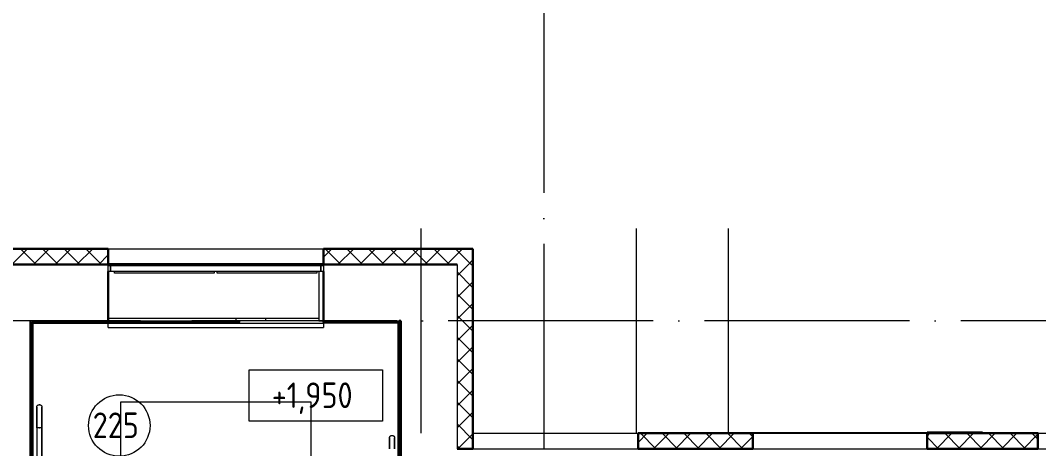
# Model space of a CAD drawing. Header units: millimetres. Extents: x -87434 to 499450, y -468665 to 122144.
# Drawn here: x 144371 to 154303, y -3291 to 893 of the extents above; entities that cross this region are included whole.
import ezdxf

# ---------------------------------------------------------------- set-up
doc = ezdxf.new("R2010")
doc.units = ezdxf.units.MM
doc.linetypes.add('ADSK_Линия сетки', pattern=[25, 20, -2.5, 0, -2.5])
for name, color, linetype, lineweight in [('Аннотация', 7, 'Continuous', 18), ('Лестницы', 252, 'Continuous', 9), ('Марки помещений', 252, 'Continuous', 20), ('Ограждение', 252, 'Continuous', 9), ('Окна', 252, 'Continuous', 9), ('Оси', 252, 'Continuous', 9), ('Отметки', 7, 'Continuous', 9), ('Перекрытие', 252, 'Continuous', 18), ('Стены внутренние', 7, 'Continuous', 18), ('Стены наружные', 7, 'Continuous', 18), ('Стены штриховка', 252, 'Continuous', 9), ('Стрелки вверх', 252, 'Continuous', 18)]:
    doc.layers.add(name, color=color, linetype=linetype, lineweight=lineweight)
doc.styles.add('GOST Common_2', font='', dxfattribs={"width": 0.9, "height": 250})
doc.styles.get('GOST Common_2').set_extended_font_data('GOST type B')

# ---------------------------------------------------------------- blocks, each defined once
blk = doc.blocks.new('2 этаж')
at = {"layer": 'Аннотация', "color": 251, "lineweight": 20, "true_color": 0x636466}
for p, q in [((146603.2, -3019.2), (146603.2, -2519.2)), ((146603.2, -2519.2), (147903.2, -2519.2)), ((147903.2, -2519.2), (147903.2, -3019.2)), ((147903.2, -3019.2), (146603.2, -3019.2))]:
    blk.add_line(p, q, dxfattribs=at)
at = {"layer": 'Лестницы', "color": 251, "true_color": 0x636466}
blk.add_line((147281, -2039.3), (146511, -2039.3), dxfattribs=at)
at = {"layer": 'Марки помещений', "color": 251, "true_color": 0x636466}
blk.add_circle((145335.6, -3063.3), 300, dxfattribs=at)
at = {"layer": 'Ограждение', "color": 251, "true_color": 0x636466}
for p, q in [((144496, -2064.3), (145226, -2064.3)), ((144496, -3384.3), (144496, -2064.3)), ((145226, -2054.3), (145226, -2064.3)), ((145226, -2064.3), (147326, -2064.3)), ((145226, -2104.3), (145226, -2064.3)), ((147326, -2064.3), (147326, -2054.3)), ((147326, -2064.3), (147326, -2104.3)), ((148056, -2064.3), (147326, -2064.3)), ((148056, -3684.3), (148056, -2064.3)), ((145226, -2104.3), (147326, -2104.3)), ((144531, -3084.3), (144531, -3384.9)), ((144581, -3084.3), (144531, -3084.3)), ((144531, -3084.3), (144531, -3384.3)), ((144558.3, -3084.3), (144553.7, -3084.3)), ((144553.7, -3084.3), (144556, -3084.3)), ((144556, -3084.3), (144558.3, -3084.3)), ((144581, -3384.9), (144581, -3084.3)), ((144581, -3084.3), (144581, -3384.3))]:
    blk.add_line(p, q, dxfattribs=at)
at = {"layer": 'Ограждение', "color": 251, "true_color": 0x636466, "flags": 128}
for points in [[(144531, -2884.3), (144531, -2883.3), (144531.1, -2882.3), (144531.2, -2881.3), (144531.3, -2880.3), (144531.5, -2879.3), (144531.7, -2878.3), (144532, -2877.3), (144532.3, -2876.4), (144532.6, -2875.4), (144533, -2874.5), (144533.4, -2873.6), (144533.8, -2872.7), (144534.3, -2871.8), (144534.8, -2871), (144535.4, -2870.1), (144536, -2869.3), (144536.6, -2868.5), (144537.2, -2867.8), (144537.9, -2867), (144538.6, -2866.3), (144539.3, -2865.6), (144540.1, -2865), (144540.9, -2864.4), (144541.7, -2863.8), (144542.5, -2863.2), (144543.4, -2862.7), (144544.2, -2862.2), (144545.1, -2861.8), (144546, -2861.3), (144546.9, -2861), (144547.9, -2860.6), (144548.8, -2860.3), (144549.8, -2860), (144550.8, -2859.8), (144551.8, -2859.6), (144552.7, -2859.5), (144553.7, -2859.4), (144554.7, -2859.3), (144555.7, -2859.3), (144556, -2859.3)], [(144556, -2859.3), (144557, -2859.3), (144558, -2859.3), (144559, -2859.4), (144560, -2859.6), (144561, -2859.8), (144561.9, -2860), (144562.9, -2860.2), (144563.9, -2860.5), (144564.8, -2860.9), (144565.7, -2861.2), (144566.7, -2861.6), (144567.6, -2862.1), (144568.4, -2862.6), (144569.3, -2863.1), (144570.1, -2863.6), (144570.9, -2864.2), (144571.7, -2864.8), (144572.5, -2865.5), (144573.2, -2866.1), (144573.9, -2866.8), (144574.6, -2867.6), (144575.3, -2868.3), (144575.9, -2869.1), (144576.5, -2869.9), (144577, -2870.7), (144577.6, -2871.6), (144578.1, -2872.5), (144578.5, -2873.4), (144578.9, -2874.3), (144579.3, -2875.2), (144579.7, -2876.1), (144580, -2877.1), (144580.2, -2878), (144580.5, -2879), (144580.6, -2880), (144580.8, -2881), (144580.9, -2882), (144581, -2883), (144581, -2884), (144581, -2884.3)], [(144531, -3084.3), (144531, -3076.3), (144531, -3068.3), (144531, -3060.3), (144531, -3052.4), (144531, -3044.5), (144531, -3036.7), (144531, -3029), (144531, -3021.3), (144531, -3013.8), (144531, -3006.4), (144531, -2999.1), (144531, -2991.9), (144531, -2984.9), (144531, -2978), (144531, -2971.3), (144531, -2964.8), (144531, -2958.5), (144531, -2952.4), (144531, -2946.5), (144531, -2940.8), (144531, -2935.3), (144531, -2930.1), (144531, -2925.1), (144531, -2920.4), (144531, -2916), (144531, -2911.8), (144531, -2907.9), (144531, -2904.2), (144531, -2900.9), (144531, -2897.8), (144531, -2895.1), (144531, -2892.7), (144531, -2890.5), (144531, -2888.7), (144531, -2887.2), (144531, -2886), (144531, -2885.1), (144531, -2884.5), (144531, -2884.3), (144531, -2884.3)], [(144531, -2884.3), (144531, -2884.4), (144531, -2884.9), (144531, -2885.7), (144531, -2886.8), (144531, -2888.2), (144531, -2890), (144531, -2892), (144531, -2894.4), (144531, -2897.1), (144531, -2900), (144531, -2903.3), (144531, -2906.9), (144531, -2910.7), (144531, -2914.8), (144531, -2919.2), (144531, -2923.8), (144531, -2928.7), (144531, -2933.9), (144531, -2939.3), (144531, -2944.9), (144531, -2950.8), (144531, -2956.8), (144531, -2963.1), (144531, -2969.5), (144531, -2976.2), (144531, -2983), (144531, -2990), (144531, -2997.1), (144531, -3004.4), (144531, -3011.8), (144531, -3019.3), (144531, -3026.9), (144531, -3034.6), (144531, -3042.4), (144531, -3050.3), (144531, -3058.2), (144531, -3066.1), (144531, -3074.1), (144531, -3082.1), (144531, -3084.3)], [(144581, -3084.3), (144581, -3076.3), (144581, -3068.3), (144581, -3060.3), (144581, -3052.4), (144581, -3044.5), (144581, -3036.7), (144581, -3029), (144581, -3021.3), (144581, -3013.8), (144581, -3006.4), (144581, -2999.1), (144581, -2991.9), (144581, -2984.9), (144581, -2978), (144581, -2971.3), (144581, -2964.8), (144581, -2958.5), (144581, -2952.4), (144581, -2946.5), (144581, -2940.8), (144581, -2935.3), (144581, -2930.1), (144581, -2925.1), (144581, -2920.4), (144581, -2916), (144581, -2911.8), (144581, -2907.9), (144581, -2904.2), (144581, -2900.9), (144581, -2897.8), (144581, -2895.1), (144581, -2892.7), (144581, -2890.5), (144581, -2888.7), (144581, -2887.2), (144581, -2886), (144581, -2885.1), (144581, -2884.5), (144581, -2884.3), (144581, -2884.3)], [(144581, -2884.3), (144581, -2884.4), (144581, -2884.9), (144581, -2885.7), (144581, -2886.8), (144581, -2888.2), (144581, -2890), (144581, -2892), (144581, -2894.4), (144581, -2897.1), (144581, -2900), (144581, -2903.3), (144581, -2906.9), (144581, -2910.7), (144581, -2914.8), (144581, -2919.2), (144581, -2923.8), (144581, -2928.7), (144581, -2933.9), (144581, -2939.3), (144581, -2944.9), (144581, -2950.8), (144581, -2956.8), (144581, -2963.1), (144581, -2969.5), (144581, -2976.2), (144581, -2983), (144581, -2990), (144581, -2997.1), (144581, -3004.4), (144581, -3011.8), (144581, -3019.3), (144581, -3026.9), (144581, -3034.6), (144581, -3042.4), (144581, -3050.3), (144581, -3058.2), (144581, -3066.1), (144581, -3074.1), (144581, -3082.1), (144581, -3084.3)], [(147971, -3184.3), (147971, -3183.3), (147971.1, -3182.3), (147971.2, -3181.3), (147971.3, -3180.3), (147971.5, -3179.3), (147971.7, -3178.3), (147972, -3177.3), (147972.3, -3176.4), (147972.6, -3175.4), (147973, -3174.5), (147973.4, -3173.6), (147973.8, -3172.7), (147974.3, -3171.8), (147974.8, -3171), (147975.4, -3170.1), (147976, -3169.3), (147976.6, -3168.5), (147977.2, -3167.8), (147977.9, -3167), (147978.6, -3166.3), (147979.3, -3165.6), (147980.1, -3165), (147980.9, -3164.4), (147981.7, -3163.8), (147982.5, -3163.2), (147983.4, -3162.7), (147984.2, -3162.2), (147985.1, -3161.8), (147986, -3161.3), (147986.9, -3161), (147987.9, -3160.6), (147988.8, -3160.3), (147989.8, -3160), (147990.8, -3159.8), (147991.8, -3159.6), (147992.7, -3159.5), (147993.7, -3159.4), (147994.7, -3159.3), (147995.7, -3159.3), (147996, -3159.3)], [(147996, -3159.3), (147997, -3159.3), (147998, -3159.3), (147999, -3159.4), (148000, -3159.6), (148001, -3159.8), (148001.9, -3160), (148002.9, -3160.2), (148003.9, -3160.5), (148004.8, -3160.9), (148005.7, -3161.2), (148006.7, -3161.6), (148007.6, -3162.1), (148008.4, -3162.6), (148009.3, -3163.1), (148010.1, -3163.6), (148010.9, -3164.2), (148011.7, -3164.8), (148012.5, -3165.5), (148013.2, -3166.1), (148013.9, -3166.8), (148014.6, -3167.6), (148015.3, -3168.3), (148015.9, -3169.1), (148016.5, -3169.9), (148017, -3170.7), (148017.6, -3171.6), (148018.1, -3172.5), (148018.5, -3173.4), (148018.9, -3174.3), (148019.3, -3175.2), (148019.7, -3176.1), (148020, -3177.1), (148020.2, -3178), (148020.5, -3179), (148020.6, -3180), (148020.8, -3181), (148020.9, -3182), (148021, -3183), (148021, -3184), (148021, -3184.3)], [(147971, -3291.9), (147971, -3284.9), (147971, -3278), (147971, -3271.3), (147971, -3264.8), (147971, -3258.5), (147971, -3252.4), (147971, -3246.5), (147971, -3240.8), (147971, -3235.3), (147971, -3230.1), (147971, -3225.1), (147971, -3220.4), (147971, -3216), (147971, -3211.8), (147971, -3207.9), (147971, -3204.2), (147971, -3200.9), (147971, -3197.8), (147971, -3195.1), (147971, -3192.7), (147971, -3190.5), (147971, -3188.7), (147971, -3187.2), (147971, -3186), (147971, -3185.1), (147971, -3184.5), (147971, -3184.3), (147971, -3184.3)], [(147971, -3184.3), (147971, -3184.4), (147971, -3184.9), (147971, -3185.7), (147971, -3186.8), (147971, -3188.2), (147971, -3190), (147971, -3192), (147971, -3194.4), (147971, -3197.1), (147971, -3200), (147971, -3203.3), (147971, -3206.9), (147971, -3210.7), (147971, -3214.8), (147971, -3219.2), (147971, -3223.8), (147971, -3228.7), (147971, -3233.9), (147971, -3239.3), (147971, -3244.9), (147971, -3250.8), (147971, -3256.8), (147971, -3263.1), (147971, -3269.5), (147971, -3276.2), (147971, -3283), (147971, -3290)], [(148021, -3291.9), (148021, -3284.9), (148021, -3278), (148021, -3271.3), (148021, -3264.8), (148021, -3258.5), (148021, -3252.4), (148021, -3246.5), (148021, -3240.8), (148021, -3235.3), (148021, -3230.1), (148021, -3225.1), (148021, -3220.4), (148021, -3216), (148021, -3211.8), (148021, -3207.9), (148021, -3204.2), (148021, -3200.9), (148021, -3197.8), (148021, -3195.1), (148021, -3192.7), (148021, -3190.5), (148021, -3188.7), (148021, -3187.2), (148021, -3186), (148021, -3185.1), (148021, -3184.5), (148021, -3184.3), (148021, -3184.3)], [(148021, -3184.3), (148021, -3184.4), (148021, -3184.9), (148021, -3185.7), (148021, -3186.8), (148021, -3188.2), (148021, -3190), (148021, -3192), (148021, -3194.4), (148021, -3197.1), (148021, -3200), (148021, -3203.3), (148021, -3206.9), (148021, -3210.7), (148021, -3214.8), (148021, -3219.2), (148021, -3223.8), (148021, -3228.7), (148021, -3233.9), (148021, -3239.3), (148021, -3244.9), (148021, -3250.8), (148021, -3256.8), (148021, -3263.1), (148021, -3269.5), (148021, -3276.2), (148021, -3283), (148021, -3290)]]:
    blk.add_lwpolyline(points, dxfattribs=at)
at = {"layer": 'Окна', "color": 251, "true_color": 0x636466}
for p, q in [((145226, -1499.3), (145251, -1499.3)), ((145226, -1557.3), (145226, -1499.3)), ((145251, -1557.3), (145226, -1557.3)), ((145251, -1499.3), (145251, -1557.3)), ((145251, -1499.3), (147301, -1499.3)), ((145251, -1557.3), (145251, -1499.3)), ((147301, -1557.3), (145251, -1557.3)), ((145289, -1574.3), (145289, -1557.3)), ((146261, -1574.3), (145289, -1574.3)), ((146261, -1557.3), (146261, -1574.3)), ((146291, -1574.3), (146291, -1557.3)), ((147263, -1574.3), (146291, -1574.3)), ((147263, -1557.3), (147263, -1574.3)), ((147301, -1499.3), (147326, -1499.3)), ((147301, -1557.3), (147301, -1499.3)), ((147301, -1499.3), (147301, -1557.3)), ((147326, -1557.3), (147301, -1557.3)), ((147326, -1499.3), (147326, -1557.3))]:
    blk.add_line(p, q, dxfattribs=at)
at = {"layer": 'Оси', "color": 251, "linetype": 'ADSK_Линия сетки', "ltscale": 100, "true_color": 0x636466}
for p, q in [((149476, 33711.4), (149476, -32265.4)), ((148276, -1139.3), (148276, -32265.4)), ((150376, -1139.3), (150376, -30995.4)), ((151276, -1139.3), (151276, -30995.4)), ((170543.3, -2039.3), (93565.9, -2039.3))]:
    blk.add_line(p, q, dxfattribs=at)
at = {"layer": 'Перекрытие', "color": 251, "ltscale": 100, "true_color": 0x636466}
blk.add_line((147281, -2039.3), (146511, -2039.3), dxfattribs=at)
at = {"layer": 'Стены внутренние', "color": 251, "lineweight": 30, "true_color": 0x636466}
for p, q in [((143769, -1337.3), (145226, -1337.3)), ((145226, -1499.3), (145226, -1337.3)), ((148783, -1337.3), (147326, -1337.3)), ((147326, -1499.3), (147326, -1337.3)), ((148783, -1337.3), (148783, -3289.3)), ((145226, -1489.3), (143921, -1489.3)), ((148631, -1489.3), (147326, -1489.3)), ((145226, -1557.3), (145226, -2039.3)), ((147326, -1557.3), (147326, -2039.3)), ((148081, -3839.3), (148081, -2039.3)), ((148081, -2039.3), (148081, -2039.3)), ((151516, -3137.3), (150396.4, -3137.3)), ((150396.4, -3137.3), (150396.4, -3289.3)), ((151516, -3289.3), (151516, -3137.3)), ((154296, -3137.3), (153216, -3137.3)), ((153216, -3137.3), (153216, -3289.3)), ((154296, -3289.3), (154296, -3137.3)), ((148631, -3289.3), (148783, -3289.3)), ((150396.4, -3289.3), (151516, -3289.3)), ((153216, -3289.3), (154296, -3289.3))]:
    blk.add_line(p, q, dxfattribs=at)
at = {"layer": 'Стены внутренние', "color": 251, "linetype": 'Continuous', "lineweight": 9, "true_color": 0x636466}
for p, q in [((144286.6, -1489.3), (144436.6, -1339.3)), ((144526.3, -1489.3), (144376.3, -1339.3)), ((144498.7, -1489.3), (144648.7, -1339.3)), ((144573.5, -1337.3), (144572.3, -1339.3)), ((144738.5, -1489.3), (144588.5, -1339.3)), ((144710.8, -1489.3), (144860.8, -1339.3)), ((144950.6, -1489.3), (144800.6, -1339.3)), ((144807.1, -1339.3), (144805.9, -1337.3)), ((144923, -1489.3), (145073, -1339.3)), ((145162.7, -1489.3), (145012.7, -1339.3)), ((147326, -1419.7), (147406.4, -1339.3)), ((147496.2, -1489.3), (147346.2, -1339.3)), ((147468.6, -1489.3), (147618.6, -1339.3)), ((147708.3, -1489.3), (147558.3, -1339.3)), ((147622.7, -1339.3), (147621.6, -1337.3)), ((147680.7, -1489.3), (147830.7, -1339.3)), ((147920.4, -1489.3), (147770.4, -1339.3)), ((147892.8, -1489.3), (148042.8, -1339.3)), ((148132.6, -1489.3), (147982.6, -1339.3)), ((148104.9, -1489.3), (148254.9, -1339.3)), ((148344.7, -1489.3), (148194.7, -1339.3)), ((148317.1, -1489.3), (148467.1, -1339.3)), ((148556.8, -1489.3), (148406.8, -1339.3)), ((148444.9, -1337.3), (148443.8, -1339.3)), ((148529.2, -1489.3), (148679.2, -1339.3)), ((148769, -1489.3), (148619, -1339.3)), ((145135.1, -1489.3), (145224, -1400.3)), ((148631, -1599.6), (148741.3, -1489.3)), ((148741.3, -1489.3), (148781, -1449.6)), ((148781, -1501.3), (148769, -1489.3)), ((148781, -1713.4), (148631, -1563.4)), ((148631, -1811.7), (148781, -1661.7)), ((148781, -1925.5), (148631, -1775.5)), ((148631, -2023.9), (148781, -1873.9)), ((148781, -2137.7), (148631, -1987.7)), ((148631, -2236), (148781, -2086)), ((148781, -2349.8), (148631, -2199.8)), ((148631, -2448.1), (148781, -2298.1)), ((148783, -2332.9), (148781, -2329.5)), ((148781, -2561.9), (148631, -2411.9)), ((148654, -2637.3), (148781, -2510.3)), ((148644.2, -2637.3), (148631, -2624.1)), ((148631, -2660.3), (148654, -2637.3)), ((148781, -2774.1), (148644.2, -2637.3)), ((148631, -2872.4), (148781, -2722.4)), ((148781, -2986.2), (148631, -2836.2)), ((148631, -3084.5), (148781, -2934.5)), ((148781, -3198.3), (148631, -3048.3)), ((148638.4, -3289.3), (148781, -3146.6)), ((148781, -3146.6), (148783, -3144.6)), ((150396.4, -3228.3), (150485.5, -3139.3)), ((150569, -3289.3), (150419, -3139.3)), ((150547.6, -3289.3), (150697.6, -3139.3)), ((150781.1, -3289.3), (150631.1, -3139.3)), ((150759.7, -3289.3), (150909.7, -3139.3)), ((150993.2, -3289.3), (150843.2, -3139.3)), ((150971.9, -3289.3), (151121.9, -3139.3)), ((151205.4, -3289.3), (151055.4, -3139.3)), ((151184, -3289.3), (151334, -3139.3)), ((151417.5, -3289.3), (151267.5, -3139.3)), ((151394.5, -3137.3), (151393.4, -3139.3)), ((151396.1, -3289.3), (151514, -3171.4)), ((151514, -3173.6), (151479.6, -3139.3)), ((153216, -3174.7), (153218, -3174.7)), ((153218, -3164.4), (153243.2, -3139.3)), ((153237.3, -3139.3), (153236.2, -3137.3)), ((153305.3, -3289.3), (153455.3, -3139.3)), ((153538.8, -3289.3), (153388.8, -3139.3)), ((153517.4, -3289.3), (153667.4, -3139.3)), ((153751, -3289.3), (153601, -3139.3)), ((153706.3, -3138.7), (153705.5, -3137.3)), ((153729.6, -3289.3), (153879.6, -3139.3)), ((153963.1, -3289.3), (153813.1, -3139.3)), ((153941.7, -3289.3), (154091.7, -3139.3)), ((154175.2, -3289.3), (154025.2, -3139.3)), ((154153.8, -3289.3), (154294, -3149.1)), ((154210.1, -3137.3), (154209, -3139.3)), ((154294, -3195.9), (154237.4, -3139.3)), ((154293.2, -3139.3), (154292, -3137.3)), ((154296, -3144.1), (154294, -3140.7)), ((148659.8, -3289.3), (148631, -3260.5)), ((148783, -3200.3), (148781, -3198.3)), ((151516, -3205.8), (151514, -3202.4)), ((153326.7, -3289.3), (153218, -3180.6))]:
    blk.add_line(p, q, dxfattribs=at)
at = {"layer": 'Стены внутренние', "color": 251, "true_color": 0x636466}
for p, q in [((145226, -1337.3), (147326, -1337.3)), ((145226, -1479.3), (147326, -1479.3)), ((146471, -1489.3), (146471, -1499.3)), ((146766, -1499.3), (146766, -1489.3)), ((147281, -1489.3), (147281, -1499.3)), ((148631, -1489.3), (148631, -3289.3)), ((146471, -2019.3), (146471, -2039.3)), ((146766, -2039.3), (146766, -2019.3)), ((147281, -2019.3), (147281, -2039.3)), ((147281, -2039.3), (148066, -2039.3)), ((148783, -3137.3), (150396.4, -3137.3)), ((151516, -3137.3), (153216, -3137.3)), ((154296, -3137.3), (155996, -3137.3)), ((148783, -3289.3), (150396.4, -3289.3)), ((151516, -3289.3), (153216, -3289.3)), ((154296, -3289.3), (155996, -3289.3))]:
    blk.add_line(p, q, dxfattribs=at)
at = {"layer": 'Стены наружные', "color": 251, "true_color": 0x636466}
for p, q in [((147326, -1489.3), (145226, -1489.3)), ((147281, -1557.3), (147281, -2019.3)), ((144471, -2039.3), (146511, -2039.3)), ((147281, -2019.3), (145226, -2019.3)), ((146511, -2054.3), (145226, -2054.3)), ((146511, -2054.3), (146511, -2039.3)), ((150976, -3132.3), (153216, -3132.3)), ((150976, -3137.3), (150976, -3132.3)), ((151516, -3137.3), (151516, -3132.3)), ((153756, -3132.3), (154296, -3132.3)), ((154296, -3132.3), (154296, -3137.3))]:
    blk.add_line(p, q, dxfattribs=at)
at = {"layer": 'Стены наружные', "color": 251, "lineweight": 30, "true_color": 0x636466}
for p, q in [((144471, -9354.3), (144471, -2039.3)), ((144486, -2054.3), (145226, -2054.3)), ((144486, -9219.3), (144486, -2054.3)), ((145226, -2054.3), (145226, -2039.3)), ((147326, -2054.3), (147326, -2039.3)), ((147326, -2054.3), (148066, -2054.3)), ((148066, -2039.3), (148081, -2039.3)), ((148066, -4480.9), (148066, -2054.3)), ((148081, -4473.9), (148081, -2039.3)), ((153756, -3132.3), (153216, -3132.3)), ((153216, -3132.3), (153216, -3137.3)), ((153756, -3137.3), (153756, -3132.3))]:
    blk.add_line(p, q, dxfattribs=at)
at = {"layer": 'Стены наружные', "color": 251, "linetype": 'Continuous', "lineweight": 9, "true_color": 0x636466}
for p, q in [((144782.2, -2054.3), (144797.2, -2039.3)), ((145206.5, -2054.3), (145221.5, -2039.3)), ((147327.8, -2054.3), (147342.8, -2039.3)), ((147752.1, -2054.3), (147767.1, -2039.3)), ((148066, -2164.6), (148081, -2149.6)), ((144471, -2365.5), (144486, -2350.5)), ((148066, -2588.9), (148081, -2573.9)), ((144471, -2789.7), (144486, -2774.7)), ((148066, -3013.1), (148081, -2998.1)), ((153236.2, -3137.3), (153236, -3136.9)), ((153705.5, -3137.3), (153702.6, -3132.3)), ((144471, -3214), (144486, -3199))]:
    blk.add_line(p, q, dxfattribs=at)
at = {"layer": 'Стены штриховка', "color": 251, "true_color": 0x636466}
for p, q in [((143769, -1339.3), (145224, -1339.3)), ((145224, -1339.3), (145224, -1413.3)), ((147328, -1413.3), (147328, -1339.3)), ((147328, -1339.3), (148783, -1339.3)), ((148781, -3139.3), (148781, -1337.3)), ((145224, -1413.3), (145226, -1413.3)), ((147326, -1413.3), (147328, -1413.3)), ((148783, -3139.3), (148781, -3139.3)), ((151514, -3139.3), (150398.4, -3139.3)), ((150398.4, -3139.3), (150398.4, -3213.3)), ((151514, -3213.3), (151514, -3139.3)), ((154294, -3139.3), (153218, -3139.3)), ((153218, -3139.3), (153218, -3213.3)), ((154294, -3213.3), (154294, -3139.3)), ((150396.4, -3213.3), (150398.4, -3213.3)), ((151514, -3213.3), (151516, -3213.3)), ((153216, -3213.3), (153218, -3213.3)), ((154294, -3213.3), (154296, -3213.3))]:
    blk.add_line(p, q, dxfattribs=at)
at = {"layer": 'Стрелки вверх', "color": 251, "true_color": 0x636466}
for p, q in [((145346, -2834.3), (145346, -3684.3)), ((147206, -2834.3), (145346, -2834.3)), ((147206, -3684.3), (147206, -2834.3))]:
    blk.add_line(p, q, dxfattribs=at)
at = {"layer": 'Марки помещений', "color": 251, "true_color": 0x636466, "style": 'GOST Common_2', "width": 0.9}
blk.add_text('225', height=250, dxfattribs=at).set_placement((145076.8, -3185.6))
at = {"layer": 'Отметки', "color": 251, "true_color": 0x636466, "style": 'GOST Common_2', "width": 0.9}
blk.add_text('+1,950', height=250, dxfattribs=at).set_placement((146823.4, -2892.5))

msp = doc.modelspace()

# ---------------------------------------------------------------- block references
msp.add_blockref('2 этаж', (0, -2))

doc.saveas('drawing.dxf')
